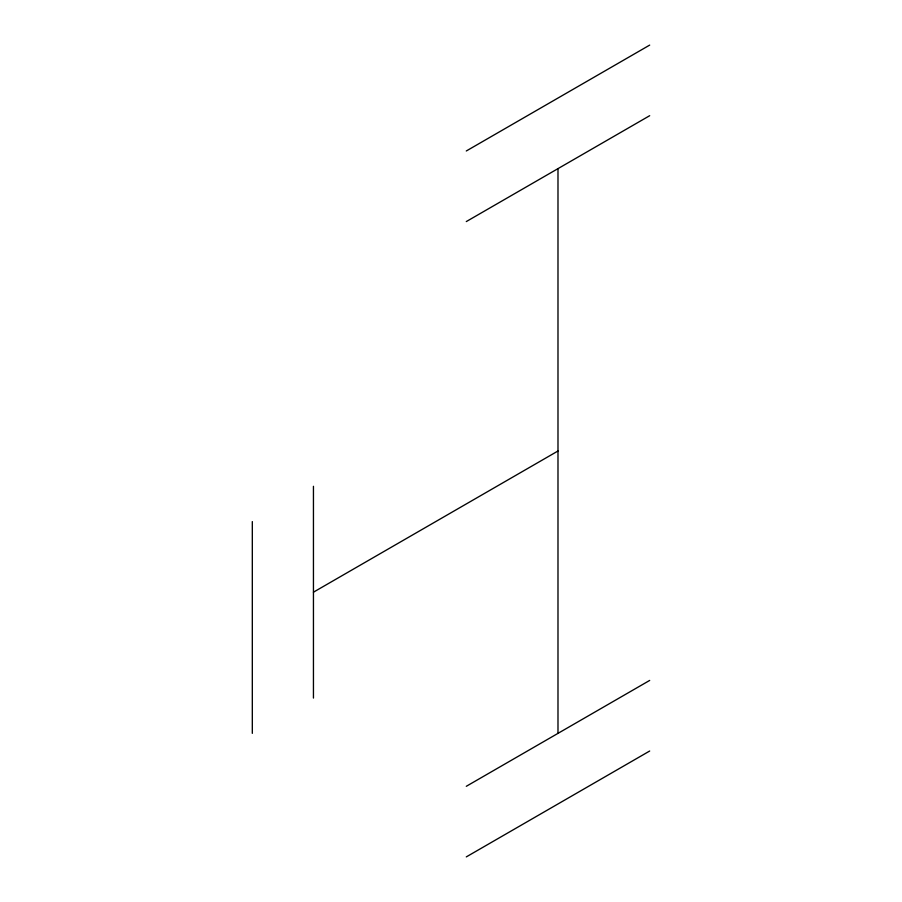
<?xml version="1.0" encoding="UTF-8"?>
<svg xmlns="http://www.w3.org/2000/svg" width="902" height="902" viewBox="0 0 902 902"><rect width="100%" height="100%" fill="white"/><g stroke="black" fill="none" stroke-linecap="round" stroke-linejoin="round"><path stroke-width="1.35" d="M466.289 150.984L649.688 45.1M466.289 221.576L649.688 115.693M313.445 592.186L557.988 451M466.289 786.307L649.688 680.424M466.289 856.9L649.688 751.016M557.988 168.629L557.988 733.36M313.445 486.302L313.445 698.069M252.312 521.593L252.312 733.36"/></g></svg>
